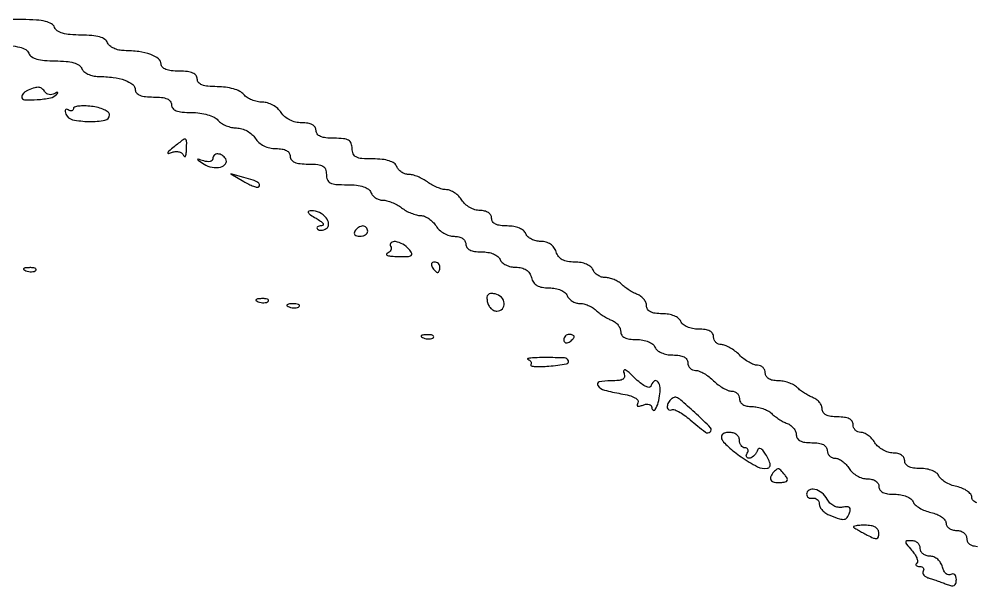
# Model space of a CAD drawing. Extents: x 166 to 1835, y 45 to 1905.
# Drawn here: x 1116.5 to 1301.6, y 1704.2 to 1814.1 of the extents above; entities that cross this region are included whole.
import ezdxf

# ---------------------------------------------------------------- set-up
doc = ezdxf.new("R2010")
doc.units = 0

msp = doc.modelspace()

# ---------------------------------------------------------------- linework, layer by layer
for points in [[(1301.953955, 1720.338784, -0.115365), (1301.256993, 1720.786456, -0.194946), (1301, 1721.420545, 0.173463), (1300.788686, 1722.011323, 0.067242), (1300.14329, 1722.61197, 0.055977), (1299.199559, 1723.131683, 0.043863), (1298.08354, 1723.481652, -0.039397), (1296.926825, 1723.833084, -0.04161), (1295.861594, 1724.356723, -0.045377), (1295.030756, 1724.963452, -0.121328), (1294.614925, 1725.561107, 0.144657), (1294.184268, 1726.123245, 0.06206), (1293.349093, 1726.585797, 0.053029), (1292.25356, 1726.895923, 0.042502), (1291.031385, 1727, -0.032976), (1289.691694, 1727.088453, -0.082094), (1288.755231, 1727.373706, -0.126816), (1288.203606, 1727.849556, -0.152856), (1288, 1728.5, 0.135548), (1287.833952, 1729.101255, 0.111919), (1287.373424, 1729.584031, 0.089638), (1286.651442, 1729.895487, 0.057181), (1285.740547, 1730, -0.076727), (1284.783737, 1730.147695, -0.052999), (1283.777908, 1730.5875, -0.052562), (1282.877141, 1731.234835, -0.071217), (1282.232073, 1732, 0.048682), (1281.643741, 1732.765087, 0.046919), (1280.911816, 1733.4125, 0.050645), (1280.153239, 1733.856181, 0.107418), (1279.491526, 1734, -0.099619), (1278.922315, 1734.114545, -0.098079), (1278.438136, 1734.440625, -0.097807), (1278.113835, 1734.92753, -0.098461), (1278, 1735.5, 0.152103), (1277.797909, 1736.148955, 0.12651), (1277.25, 1736.625, 0.082504), (1276.322075, 1736.911037, 0.033607), (1275, 1737, -0.033318), (1273.663802, 1737.089137, -0.084893), (1272.739753, 1737.377615, -0.13052), (1272.199431, 1737.862674, -0.14594), (1272, 1738.531385, 0.101618), (1271.869611, 1739.166329, 0.067152), (1271.485938, 1739.807582, 0.063665), (1270.919024, 1740.357691, 0.070421), (1270.25, 1740.725431, -0.032327), (1269.483826, 1741.073676, -0.019688), (1268.625893, 1741.577059, -0.019697), (1267.811305, 1742.145628, -0.032699), (1267.178571, 1742.694046, 0.072934), (1266.49735, 1743.194814, 0.038311), (1265.53192, 1743.616376, 0.037108), (1264.455367, 1743.903842, 0.046722), (1263.428571, 1744, -0.049823), (1262.424656, 1744.100285, -0.088774), (1261.654762, 1744.404412, -0.116753), (1261.174333, 1744.885176, -0.139035), (1261, 1745.5, 0.099038), (1260.885486, 1746.072457, 0.097945), (1260.559375, 1746.559375, 0.097945), (1260.072457, 1746.885486, 0.099038), (1259.5, 1747, -0.095343), (1258.785434, 1747.137507, -0.034745), (1257.853125, 1747.5875, -0.032922), (1256.876005, 1748.234636, -0.033666), (1256, 1749, 0.033666), (1255.123995, 1749.765364, 0.032922), (1254.146875, 1750.4125, 0.034745), (1253.214566, 1750.862493, 0.095343), (1252.5, 1751, -0.099038), (1251.927543, 1751.114514, -0.097945), (1251.440625, 1751.440625, -0.097945), (1251.114514, 1751.927543, -0.099038), (1251, 1752.5, 0.149554), (1250.803082, 1753.143627, 0.125312), (1250.267831, 1753.620377, 0.083878), (1249.369109, 1753.909221, 0.035916), (1248.106989, 1754, -0.045886), (1246.931597, 1754.108095, -0.056246), (1245.877318, 1754.429364, -0.065461), (1245.070802, 1754.911606, -0.134491), (1244.638374, 1755.5, 0.136118), (1244.195612, 1756.098439, 0.067387), (1243.373225, 1756.578824, 0.056447), (1242.28116, 1756.894423, 0.042163), (1241.031385, 1757, -0.032687), (1239.677378, 1757.088612, -0.084469), (1238.744876, 1757.376294, -0.130864), (1238.200923, 1757.86116, -0.146668), (1238, 1758.531385, 0.101618), (1237.869611, 1759.166329, 0.067152), (1237.485938, 1759.807582, 0.063665), (1236.919024, 1760.357691, 0.070421), (1236.25, 1760.725431, -0.032327), (1235.483826, 1761.073676, -0.019688), (1234.625893, 1761.577059, -0.019697), (1233.811305, 1762.145628, -0.032699), (1233.178571, 1762.694046, 0.05788), (1232.539336, 1763.194144, 0.03863), (1231.710223, 1763.616376, 0.038726), (1230.829675, 1763.904658, 0.059816), (1230.03556, 1764, -0.075388), (1229.296175, 1764.112118, -0.064626), (1228.579984, 1764.440625, -0.066838), (1227.99439, 1764.926505, -0.09486), (1227.638374, 1765.5, 0.135318), (1227.200584, 1766.093666, 0.066485), (1226.38595, 1766.574932, 0.056382), (1225.312287, 1766.893212, 0.043915), (1224.098772, 1767, -0.04121), (1222.708191, 1767.114806, -0.085834), (1221.684741, 1767.472232, -0.104465), (1220.967953, 1768.095117, -0.085173), (1220.5, 1769, 0.08205), (1220.076961, 1769.830619, 0.085671), (1219.414416, 1770.466767, 0.081877), (1218.54966, 1770.864159, 0.066943), (1217.539601, 1771, -0.059721), (1216.607437, 1771.111739, -0.059713), (1215.728046, 1771.440625, -0.065465), (1215.030424, 1771.926046, -0.116961), (1214.638374, 1772.5, 0.136118), (1214.195612, 1773.098439, 0.067387), (1213.373225, 1773.578824, 0.056447), (1212.28116, 1773.894423, 0.042163), (1211.031385, 1774, -0.032976), (1209.691694, 1774.088453, -0.082094), (1208.755231, 1774.373706, -0.126816), (1208.203606, 1774.849556, -0.152856), (1208, 1775.5, 0.135548), (1207.833952, 1776.101255, 0.111919), (1207.373424, 1776.584031, 0.089638), (1206.651442, 1776.895487, 0.057181), (1205.740547, 1777, -0.076727), (1204.783737, 1777.147695, -0.052999), (1203.777908, 1777.5875, -0.052562), (1202.877141, 1778.234835, -0.071217), (1202.232073, 1779, 0.055489), (1201.625186, 1779.767425, 0.04855), (1200.838379, 1780.421842, 0.051211), (1199.999575, 1780.874045, 0.093735), (1199.241526, 1781.031803, -0.0625), (1198.43559, 1781.147925, -0.029724), (1197.441366, 1781.485547, -0.028899), (1196.429847, 1781.96742, -0.036316), (1195.55887, 1782.531803, 0.036527), (1194.690751, 1783.093816, 0.029612), (1193.68802, 1783.568717, 0.030535), (1192.706448, 1783.896238, 0.065343), (1191.915859, 1784, -0.080318), (1191.222236, 1784.112144, -0.065551), (1190.544822, 1784.440625, -0.066578), (1189.985581, 1784.926556, -0.08925), (1189.638374, 1785.5, 0.148946), (1189.131275, 1786.15053, 0.074685), (1188.190265, 1786.621285, 0.053428), (1186.827071, 1786.909008, 0.02532), (1185.031385, 1787, -0.017133), (1182.859975, 1787.074426, -0.098316), (1181.753923, 1787.374027, -0.184478), (1181.196961, 1787.977409, -0.095428), (1181, 1789, 0.087745), (1180.822713, 1790.002462, 0.177212), (1180.3125, 1790.607143, 0.10769), (1179.32428, 1790.917816, 0.022514), (1177.5, 1791, -0.025511), (1175.895967, 1791.081893, -0.075863), (1174.833333, 1791.357143, -0.129352), (1174.226074, 1791.830552, -0.164293), (1174, 1792.5, 0.146424), (1173.809555, 1793.136376, 0.123453), (1173.290091, 1793.614104, 0.085511), (1172.428051, 1793.906774, 0.039193), (1171.240547, 1794, -0.056559), (1170.025346, 1794.137902, -0.059271), (1168.892198, 1794.544354, -0.062169), (1167.933744, 1795.181908, -0.075491), (1167.232073, 1796, 0.074239), (1166.579042, 1796.76523, 0.052841), (1165.654034, 1797.4125, 0.052793), (1164.612757, 1797.852113, 0.073632), (1163.613971, 1798, -0.055253), (1162.615537, 1798.110671, -0.043184), (1161.575121, 1798.440625, -0.044449), (1160.649179, 1798.925339, -0.076895), (1160, 1799.5, 0.106516), (1159.244026, 1800.093823, 0.042211), (1158.005726, 1800.573027, 0.038163), (1156.494455, 1800.892895, 0.033084), (1154.877555, 1801, -0.02137), (1153.059123, 1801.077756, -0.07103), (1151.896259, 1801.34671, -0.129265), (1151.243916, 1801.818573, -0.173582), (1151, 1802.5, 0.164293), (1150.773926, 1803.169448, 0.129352), (1150.166667, 1803.642857, 0.075863), (1149.104033, 1803.918107, 0.025511), (1147.5, 1804, -0.026696), (1145.965411, 1804.081994, -0.067513), (1144.882514, 1804.348812, -0.110443), (1144.23598, 1804.787718, -0.19087), (1144, 1805.383369, 0.231553), (1143.497324, 1806.410615, 0.07795), (1141.996848, 1807.240174, 0.055374), (1139.716223, 1807.795424, 0.030764), (1136.856989, 1807.986345, -0.052597), (1135.803358, 1808.102995, -0.056117), (1134.821278, 1808.436614, -0.062899), (1134.051946, 1808.924564, -0.129093), (1133.638374, 1809.5, 0.155974), (1133.101807, 1810.169167, 0.075505), (1132.095948, 1810.636275, 0.050637), (1130.59075, 1810.914595, 0.020416), (1128.5, 1811, -0.020416), (1126.40925, 1811.085405, -0.050637), (1124.904052, 1811.363725, -0.075505), (1123.898193, 1811.830833, -0.155974), (1123.361626, 1812.5, 0.16991), (1122.770732, 1813.19726, 0.073842), (1121.629172, 1813.658199, 0.044875), (1119.836602, 1813.922989, 0.014242), (1117.133558, 1814, -0.014233), (1114.15242, 1814.084877, -0.056344)], [(1114.836602, 1808.922989, -0.044875), (1116.629172, 1808.658199, -0.073842), (1117.770732, 1808.19726, -0.16991), (1118.361626, 1807.5, 0.155974), (1118.898193, 1806.830833, 0.075505), (1119.904052, 1806.363725, 0.050637), (1121.40925, 1806.085405, 0.020416), (1123.5, 1806, -0.020416), (1125.59075, 1805.914595, -0.050637), (1127.095948, 1805.636275, -0.075505), (1128.101807, 1805.169167, -0.155974), (1128.638374, 1804.5, 0.129093), (1129.051946, 1803.924564, 0.062899), (1129.821278, 1803.436614, 0.056117), (1130.803358, 1803.102995, 0.052597), (1131.856989, 1802.986345, -0.030764), (1134.716223, 1802.795424, -0.055374), (1136.996848, 1802.240174, -0.07795), (1138.497324, 1801.410615, -0.231553), (1139, 1800.383369, 0.19087), (1139.23598, 1799.787718, 0.110443), (1139.882514, 1799.348812, 0.067513), (1140.965411, 1799.081994, 0.026696), (1142.5, 1799, -0.025511), (1144.104033, 1798.918107, -0.075863), (1145.166667, 1798.642857, -0.129352), (1145.773926, 1798.169448, -0.164293), (1146, 1797.5, 0.173582), (1146.243916, 1796.818573, 0.129265), (1146.896259, 1796.34671, 0.07103), (1148.059123, 1796.077756, 0.02137), (1149.877555, 1796, -0.033084), (1151.494455, 1795.892895, -0.038163), (1153.005726, 1795.573027, -0.042211), (1154.244026, 1795.093823, -0.106516), (1155, 1794.5, 0.076895), (1155.649179, 1793.925339, 0.044449), (1156.575121, 1793.440625, 0.043184), (1157.615537, 1793.110671, 0.055253), (1158.613971, 1793, -0.073632), (1159.612757, 1792.852113, -0.052793), (1160.654034, 1792.4125, -0.052841), (1161.579042, 1791.76523, -0.074239), (1162.232073, 1791, 0.075491), (1162.933744, 1790.181908, 0.062169), (1163.892198, 1789.544354, 0.059271), (1165.025346, 1789.137902, 0.056559), (1166.240547, 1789, -0.039193), (1167.428051, 1788.906774, -0.085511), (1168.290091, 1788.614104, -0.123453), (1168.809555, 1788.136376, -0.146424), (1169, 1787.5, 0.164293), (1169.226074, 1786.830552, 0.129352), (1169.833333, 1786.357143, 0.075863), (1170.895967, 1786.081893, 0.025511), (1172.5, 1786, -0.022514), (1174.32428, 1785.917816, -0.10769), (1175.3125, 1785.607143, -0.177212), (1175.822713, 1785.002462, -0.087745), (1176, 1784, 0.095428), (1176.196961, 1782.977409, 0.184478), (1176.753923, 1782.374027, 0.098316), (1177.859975, 1782.074426, 0.017133), (1180.031385, 1782, -0.02532), (1181.827071, 1781.909008, -0.053428), (1183.190265, 1781.621285, -0.074685), (1184.131275, 1781.15053, -0.148946), (1184.638374, 1780.5, 0.08925), (1184.985581, 1779.926556, 0.066578), (1185.544822, 1779.440625, 0.065551), (1186.222236, 1779.112144, 0.080318), (1186.915859, 1779, -0.065343), (1187.706448, 1778.896238, -0.030535), (1188.68802, 1778.568717, -0.029612), (1189.690751, 1778.093816, -0.036527), (1190.55887, 1777.531803, 0.036316), (1191.429847, 1776.96742, 0.028899), (1192.441366, 1776.485547, 0.029724), (1193.43559, 1776.147925, 0.0625), (1194.241526, 1776.031803, -0.093735), (1194.999575, 1775.874045, -0.051211), (1195.838379, 1775.421842, -0.04855), (1196.625186, 1774.767425, -0.055489), (1197.232073, 1774, 0.071217), (1197.877141, 1773.234835, 0.052562), (1198.777908, 1772.5875, 0.052999), (1199.783737, 1772.147695, 0.076727), (1200.740547, 1772, -0.057181), (1201.651442, 1771.895487, -0.089638), (1202.373424, 1771.584031, -0.111919), (1202.833952, 1771.101255, -0.135548), (1203, 1770.5, 0.152856), (1203.203606, 1769.849556, 0.126816), (1203.755231, 1769.373706, 0.082094), (1204.691694, 1769.088453, 0.032976), (1206.031385, 1769, -0.042163), (1207.28116, 1768.894423, -0.056447), (1208.373225, 1768.578824, -0.067387), (1209.195612, 1768.098439, -0.136118), (1209.638374, 1767.5, 0.12349), (1210.041508, 1766.925828, 0.064447), (1210.775342, 1766.440625, 0.058029), (1211.706833, 1766.111585, 0.055966), (1212.700608, 1766, -0.056491), (1213.815342, 1765.873652, -0.090445), (1214.692743, 1765.496342, -0.099856), (1215.32222, 1764.866642, -0.082786), (1215.710251, 1764, 0.085448), (1216.124371, 1763.088046, 0.112254), (1216.791017, 1762.4664, 0.091072), (1217.774661, 1762.112609, 0.040929), (1219.148016, 1762, -0.045268), (1220.335077, 1761.892308, -0.056295), (1221.395292, 1761.571974, -0.065783), (1222.204289, 1761.090037, -0.134743), (1222.638374, 1760.5, 0.09486), (1222.99439, 1759.926505, 0.066838), (1223.579984, 1759.440625, 0.064626), (1224.296175, 1759.112118, 0.075388), (1225.03556, 1759, -0.059816), (1225.829675, 1758.904658, -0.038726), (1226.710223, 1758.616376, -0.03863), (1227.539336, 1758.194144, -0.05788), (1228.178571, 1757.694046, 0.032699), (1228.811305, 1757.145628, 0.019697), (1229.625893, 1756.577059, 0.019688), (1230.483826, 1756.073676, 0.032327), (1231.25, 1755.725431, -0.070421), (1231.919024, 1755.357691, -0.063665), (1232.485938, 1754.807582, -0.067152), (1232.869611, 1754.166329, -0.101618), (1233, 1753.531385, 0.146668), (1233.200923, 1752.86116, 0.130864), (1233.744876, 1752.376294, 0.084469), (1234.677378, 1752.088612, 0.032687), (1236.031385, 1752, -0.042163), (1237.28116, 1751.894423, -0.056447), (1238.373225, 1751.578824, -0.067387), (1239.195612, 1751.098439, -0.136118), (1239.638374, 1750.5, 0.134491), (1240.070802, 1749.911606, 0.065461), (1240.877318, 1749.429364, 0.056246), (1241.931597, 1749.108095, 0.045886), (1243.106989, 1749, -0.035916), (1244.369109, 1748.909221, -0.083878), (1245.267831, 1748.620377, -0.125312), (1245.803082, 1748.143627, -0.149554), (1246, 1747.5, 0.099038), (1246.114514, 1746.927543, 0.097945), (1246.440625, 1746.440625, 0.097945), (1246.927543, 1746.114514, 0.099038), (1247.5, 1746, -0.095343), (1248.214566, 1745.862493, -0.034745), (1249.146875, 1745.4125, -0.032922), (1250.123995, 1744.765364, -0.033666), (1251, 1744, 0.033666), (1251.876005, 1743.234636, 0.032922), (1252.853125, 1742.5875, 0.034745), (1253.785434, 1742.137507, 0.095343), (1254.5, 1742, -0.099038), (1255.072457, 1741.885486, -0.097945), (1255.559375, 1741.559375, -0.097945), (1255.885486, 1741.072457, -0.099038), (1256, 1740.5, 0.139035), (1256.174333, 1739.885176, 0.116753), (1256.654762, 1739.404412, 0.088774), (1257.424656, 1739.100285, 0.049823), (1258.428571, 1739, -0.046722), (1259.455367, 1738.903842, -0.037108), (1260.53192, 1738.616376, -0.038311), (1261.49735, 1738.194814, -0.072934), (1262.178571, 1737.694046, 0.032699), (1262.811305, 1737.145628, 0.019697), (1263.625893, 1736.577059, 0.019688), (1264.483826, 1736.073676, 0.032327), (1265.25, 1735.725431, -0.070421), (1265.919024, 1735.357691, -0.063665), (1266.485938, 1734.807582, -0.067152), (1266.869611, 1734.166329, -0.101618), (1267, 1733.531385, 0.14594), (1267.199431, 1732.862674, 0.13052), (1267.739753, 1732.377615, 0.084893), (1268.663802, 1732.089137, 0.033318), (1270, 1732, -0.033607), (1271.322075, 1731.911037, -0.082504), (1272.25, 1731.625, -0.12651), (1272.797909, 1731.148955, -0.152103), (1273, 1730.5, 0.098461), (1273.113835, 1729.92753, 0.097807), (1273.438136, 1729.440625, 0.098079), (1273.922315, 1729.114545, 0.099619), (1274.491526, 1729, -0.107418), (1275.153239, 1728.856181, -0.050645), (1275.911816, 1728.4125, -0.046919), (1276.643741, 1727.765087, -0.048682), (1277.232073, 1727, 0.071217), (1277.877141, 1726.234835, 0.052562), (1278.777908, 1725.5875, 0.052999), (1279.783737, 1725.147695, 0.076727), (1280.740547, 1725, -0.057181), (1281.651442, 1724.895487, -0.089638), (1282.373424, 1724.584031, -0.111919), (1282.833952, 1724.101255, -0.135548), (1283, 1723.5, 0.152856), (1283.203606, 1722.849556, 0.126816), (1283.755231, 1722.373706, 0.082094), (1284.691694, 1722.088453, 0.032976), (1286.031385, 1722, -0.042502), (1287.25356, 1721.895923, -0.053029), (1288.349093, 1721.585797, -0.06206), (1289.184268, 1721.123245, -0.144657), (1289.614925, 1720.561107, 0.121328), (1290.030756, 1719.963452, 0.045377), (1290.861594, 1719.356723, 0.04161), (1291.926825, 1718.833084, 0.039397), (1293.08354, 1718.481652, -0.043863), (1294.199559, 1718.131683, -0.055977), (1295.14329, 1717.61197, -0.067242), (1295.788686, 1717.011323, -0.173463), (1296, 1716.420545, 0.139529), (1296.154169, 1715.878837, 0.1), (1296.5875, 1715.417285, 0.085408), (1297.235596, 1715.106467, 0.069306), (1298, 1715, -0.072314), (1298.769411, 1714.888136, -0.08892), (1299.416667, 1714.5625, -0.10214), (1299.846791, 1714.075754, -0.130775), (1300, 1713.5, 0.099038), (1300.114514, 1712.927543, 0.097945), (1300.440625, 1712.440625, 0.097945), (1300.927543, 1712.114514, 0.099038), (1301.5, 1712, -0.099038), (1302.072457, 1711.885486, -0.097945)]]:
    msp.add_lwpolyline(points, format="xyb")
for points in [[(1118.25, 1800.337719, 0.051095), (1117.771888, 1800.085379, 0.054833), (1117.367188, 1799.74638, 0.061519), (1117.091001, 1799.376263, 0.130278), (1117, 1799.032935, 0.401854), (1117.55588, 1798.452981, 0.028344), (1120.018267, 1798.488171, 0.030985), (1122.558092, 1798.82775, 0.161539), (1123.770549, 1799.514207, 0.039901), (1123.977039, 1799.782724, 0.503762), (1123.938834, 1799.884996, 0.184434), (1123.745222, 1799.86854, 0.017691), (1123.319098, 1799.644013, -0.08588), (1122.820558, 1799.462609, -0.091062), (1122.300578, 1799.46468, -0.096704), (1121.84016, 1799.647731, -0.111964), (1121.510081, 1799.983688, 0.078464), (1120.97275, 1800.608604, 0.15007), (1120.370423, 1800.867598, 0.099737), (1119.552207, 1800.793228, 0.023521)], [(1127, 1796.740182, -0.143228), (1126.919328, 1796.464339, -0.191453), (1126.709615, 1796.313535, -0.136115), (1126.390023, 1796.321676, -0.064474), (1126.011454, 1796.492921, 0.103868), (1125.677499, 1796.613532, 0.310672), (1125.471305, 1796.510641, 0.175618), (1125.421202, 1796.195805, 0.044162), (1125.566116, 1795.688301, 0.25549), (1126.842226, 1794.604452, 0.046209), (1130.045295, 1794.245888, 0.04854), (1133.127154, 1794.486375, 0.363872), (1134, 1795.526958, 0.225897), (1133.756941, 1796.037493, 0.059721), (1132.971875, 1796.532786, 0.048438), (1131.840328, 1796.941639, 0.033439), (1130.5, 1797.189793, 0.022868), (1129.158306, 1797.284525, 0.038149), (1128.028125, 1797.22627, 0.046177), (1127.222704, 1797.046121, 0.325424)], [(1146.5, 1789.333664, 0.006486), (1145.503414, 1788.513583, 0.143805), (1145.29874, 1788.203645, 0.58419), (1145.415286, 1788.080887, 0.021125), (1146.185392, 1788.30929, -0.069958), (1146.865942, 1788.440794, -0.082041), (1147.518363, 1788.367068, -0.094133), (1148.042066, 1788.105018, -0.133985), (1148.356445, 1787.693823, 0.153985), (1148.545423, 1787.465752, 0.438549), (1148.722633, 1787.511623, 0.093922), (1148.860496, 1787.95163, 0.020319), (1148.921053, 1788.75, 0.01007), (1148.947198, 1790.500614, 0.345048), (1148.706192, 1790.804992, 0.226486), (1148.254327, 1790.709204, 0.005306)], [(1154, 1787.031385, -0.208625), (1153.858666, 1786.7074, -0.128227), (1153.485938, 1786.507136, -0.085675), (1152.920261, 1786.469156, -0.04943), (1152.25, 1786.60689, 0.002989), (1151.155292, 1786.940101, 0.532979), (1151.076614, 1786.875183, 0.227722), (1151.163583, 1786.732128, 0.001828), (1152.310739, 1785.991824, 0.097873), (1153.87909, 1785.375727, 0.103751), (1155.529925, 1785.421261, 0.18256), (1156.476159, 1786.062354, 0.300524), (1156.504365, 1786.992937, 0.108599), (1155.813942, 1787.705065, 0.143261), (1154.954517, 1787.970857, 0.20081), (1154.280467, 1787.700854, 0.201006)], [(1159.998493, 1782.623542, 0.018533), (1160.986166, 1782.094521, 0.027917), (1161.885893, 1781.715334, 0.026713), (1162.61636, 1781.497652, 0.261104), (1162.91516, 1781.581827, 0.261852), (1163.040591, 1782.029473, 0.194867), (1162.734791, 1782.454288, 0.063189), (1161.795867, 1782.891459, 0.012305), (1160, 1783.417488), (1157.5, 1784.08343)], [(1174, 1775.5, -0.023281), (1174.872199, 1774.946019, -0.080548), (1175.349479, 1774.480268, -0.310072), (1175.359731, 1774.191859, -0.250016), (1175.083333, 1774.035435, 0.042087), (1174.580086, 1773.980296, 0.117578), (1174.259102, 1773.834119, 0.244363), (1174.165114, 1773.629208, 0.186134), (1174.266802, 1773.399864, 0.134833), (1174.579529, 1773.221908, 0.075432), (1175.018205, 1773.17846, 0.066121), (1175.51092, 1773.27011, 0.059475), (1175.982027, 1773.488892, 0.282544), (1176.437488, 1774.393377, 0.151988), (1175.950311, 1775.592487, 0.105515), (1174.659773, 1776.621169, 0.121717), (1173.127555, 1776.964565, 0.092428), (1172.585103, 1776.851155, 0.457901), (1172.49874, 1776.591899, 0.114635), (1172.906368, 1776.16774, 0.014422)], [(1181.5, 1773, 0.139169), (1181.392057, 1772.620352, 0.191142), (1181.521475, 1772.29375, 0.138808), (1181.889346, 1772.073267, 0.066118), (1182.440983, 1772, 0.062283), (1183.037096, 1772.074545, 0.080552), (1183.542039, 1772.29375, 0.097988), (1183.879982, 1772.618621, 0.153634), (1184, 1773, 0.092995), (1183.928382, 1773.381732, 0.096318), (1183.723586, 1773.70625, 0.099231), (1183.418051, 1773.923444, 0.105429), (1183.059017, 1774, 0.089642), (1182.653442, 1773.926698, 0.053229), (1182.2129, 1773.70625, 0.051032), (1181.806203, 1773.382515, 0.06081)], [(1188.447214, 1770.08541, -0.131107), (1188.564193, 1769.697442, -0.121773), (1188.477402, 1769.290708, -0.105417), (1188.193455, 1768.926836, -0.07888), (1187.756231, 1768.664358, 0.394367), (1187.665281, 1768.469292, 0.251596), (1187.859673, 1768.283477, 0.047226), (1188.653517, 1768.142709, 0.014429), (1189.872445, 1768.078947, 0.010827), (1191.760958, 1768.075638, 0.143211), (1192.419091, 1768.282391, 0.380778), (1192.527628, 1768.700011, 0.054889), (1192, 1769.5, 0.093789), (1190.839026, 1770.460227, 0.085382), (1189.368957, 1770.969779, 0.220008), (1188.551526, 1770.743718, 0.371117)], [(1117.8125, 1765.316886, 0.051402), (1118.359369, 1765.160852, 0.05415), (1118.916927, 1765.123424, 0.060344), (1119.402231, 1765.202593, 0.126455), (1119.729167, 1765.395833, 0.296942), (1119.77538, 1765.614691, 0.208169), (1119.592839, 1765.799335, 0.077125), (1119.112848, 1765.910055, 0.028489), (1118.416667, 1765.921053, 0.018894), (1117.670344, 1765.862007, 0.168741), (1117.37858, 1765.720685, 0.470617), (1117.395823, 1765.538436, 0.054073)], [(1196.5, 1766, 0.029505), (1196.768994, 1765.617226, 0.035638), (1197.066025, 1765.29375, 0.038439), (1197.34829, 1765.065539, 0.151918), (1197.559017, 1765, 0.210953), (1197.727648, 1765.07446, 0.081139), (1197.870461, 1765.29375, 0.061769), (1197.967655, 1765.617151, 0.042167), (1198, 1766, 0.105053), (1197.918938, 1766.381556, 0.099167), (1197.688914, 1766.70625, 0.09642), (1197.345238, 1766.923877, 0.093332), (1196.940983, 1767, 0.108972), (1196.586039, 1766.921712, 0.182303), (1196.3746, 1766.70625, 0.161196), (1196.343488, 1766.3821, 0.082592)], [(1207.172882, 1759.340813, 0.073891), (1207.419956, 1758.637353, 0.07517), (1207.859855, 1758.040739, 0.081554), (1208.419217, 1757.639163, 0.115485), (1209.013695, 1757.5, 0.200576), (1210.092025, 1757.950707, 0.224971), (1210.46091, 1759.005515, 0.174236), (1209.890898, 1760.182049, 0.147142), (1208.659187, 1760.827118, 0.055061), (1207.812957, 1760.895168, 0.191187), (1207.318374, 1760.681626, 0.191187), (1207.104832, 1760.187043, 0.055061)], [(1162.8125, 1759.316886, 0.051402), (1163.359369, 1759.160852, 0.05415), (1163.916927, 1759.123424, 0.060344), (1164.402231, 1759.202593, 0.126455), (1164.729167, 1759.395833, 0.296942), (1164.77538, 1759.614691, 0.208169), (1164.592839, 1759.799335, 0.077125), (1164.112848, 1759.910055, 0.028489), (1163.416667, 1759.921053, 0.018894), (1162.670344, 1759.862007, 0.168741), (1162.37858, 1759.720685, 0.470617), (1162.395823, 1759.538436, 0.054073)], [(1168.8125, 1758.316886, 0.051402), (1169.359369, 1758.160852, 0.05415), (1169.916927, 1758.123424, 0.060344), (1170.402231, 1758.202593, 0.126455), (1170.729167, 1758.395833, 0.296942), (1170.77538, 1758.614691, 0.208169), (1170.592839, 1758.799335, 0.077125), (1170.112848, 1758.910055, 0.028489), (1169.416667, 1758.921053, 0.018894), (1168.670344, 1758.862007, 0.168741), (1168.37858, 1758.720685, 0.470617), (1168.395823, 1758.538436, 0.054073)], [(1194.8125, 1752.316886, 0.051402), (1195.359369, 1752.160852, 0.05415), (1195.916927, 1752.123424, 0.060344), (1196.402231, 1752.202593, 0.126455), (1196.729167, 1752.395833, 0.296942), (1196.77538, 1752.614691, 0.208169), (1196.592839, 1752.799335, 0.077125), (1196.112848, 1752.910055, 0.028489), (1195.416667, 1752.921053, 0.018894), (1194.670344, 1752.862007, 0.168741), (1194.37858, 1752.720685, 0.470617), (1194.395823, 1752.538436, 0.054073)], [(1222, 1751.940983, 0.108972), (1222.078288, 1751.586039, 0.182303), (1222.29375, 1751.3746, 0.161196), (1222.6179, 1751.343488, 0.082592), (1223, 1751.5, 0.029505), (1223.382774, 1751.768994, 0.035638), (1223.70625, 1752.066025, 0.038439), (1223.934461, 1752.34829, 0.151918), (1224, 1752.559017, 0.210953), (1223.92554, 1752.727648, 0.081139), (1223.70625, 1752.870461, 0.061769), (1223.382849, 1752.967655, 0.042167), (1223, 1753, 0.105053), (1222.618444, 1752.918938, 0.099167), (1222.29375, 1752.688914, 0.09642), (1222.076123, 1752.345238, 0.093332)], [(1215.006231, 1748.16459, -0.074513), (1215.359071, 1747.985136, -0.108116), (1215.592885, 1747.727077, -0.130625), (1215.671528, 1747.432604, -0.139589), (1215.590348, 1747.146186, 0.502708), (1215.685257, 1746.907213, 0.043215), (1216.442521, 1746.773519, 0.030537), (1217.610703, 1746.741601, 0.015336), (1219.084117, 1746.836631, 0.013256), (1222.510917, 1747.255353, 0.470906), (1222.875298, 1747.859809, 0.30558), (1222.129486, 1748.415037, 0.011703), (1218.5, 1748.5, 0.006941), (1216.838102, 1748.476928, 0.016988), (1215.617455, 1748.401473, 0.041815), (1215.009964, 1748.291373, 0.743367)], [(1233.573005, 1745.670347, -0.090501), (1233.72954, 1744.838023, -0.253148), (1233.458932, 1744.331283, -0.127096), (1232.683941, 1744.064452, -0.019691), (1231.047972, 1744, 0.052517), (1228.819442, 1743.765281, 0.554738), (1228.564553, 1743.062591, 0.161325), (1229.884913, 1742.1863, 0.024672), (1233.00949, 1741.498397, -0.021756), (1234.649966, 1741.147242, -0.05782), (1235.765462, 1740.71472, -0.113452), (1236.320409, 1740.236431, -0.305804), (1236.340205, 1739.741445, 0.083389), (1236.172579, 1739.330361, 0.357449), (1236.282985, 1739.110732, 0.169249), (1236.651762, 1739.080022, 0.028551), (1237.335955, 1739.298676, -0.055713), (1237.989767, 1739.469176, -0.108895), (1238.524177, 1739.430013, -0.158509), (1238.867979, 1739.192534, -0.164435), (1239, 1738.801949, 0.260155), (1239.272922, 1738.312912, 0.419518), (1239.696916, 1738.417431, 0.067102), (1240.271619, 1739.774224, 0.040132), (1240.596847, 1741.4984, 0.061677), (1240.570657, 1743.040572, 0.192772), (1240.063758, 1743.923735, 0.384683), (1239.391474, 1743.879574, 0.11272), (1238.804924, 1742.914773, -0.372066), (1238.458413, 1742.708636, -0.079205), (1237.739994, 1742.957781, -0.048468), (1236.770728, 1743.605018, -0.02495), (1235.687607, 1744.58512, 0.014778), (1234.614691, 1745.596419, 0.063117), (1233.88993, 1746.092492, 0.3797), (1233.613012, 1746.021308, 0.244669)], [(1242.666667, 1740.333333, 0.093323), (1242.157098, 1739.587366, 0.122557), (1242.018646, 1738.777341, 0.266017), (1242.301447, 1738.359146, 0.257947), (1242.812375, 1738.384041, -0.23019), (1243.297545, 1738.433248, -0.034187), (1244.221294, 1738.020984, -0.032701), (1245.319663, 1737.342276, -0.022749), (1246.467914, 1736.443058, 0.013213), (1249.405876, 1734.050535, 0.356704), (1250.342122, 1734.077006, 0.431824), (1250.376807, 1734.902601, 0.013653), (1247.694349, 1737.504778, 0.002592), (1244.884718, 1740.058501, 0.055074), (1243.970781, 1740.714423, 0.218327), (1243.347139, 1740.766024, 0.109951)], [(1252.547044, 1732.75, 0.094593), (1252.935287, 1732.128314, 0.019263), (1253.857327, 1731.20625, 0.019662), (1255.030142, 1730.203126, 0.017326), (1256.327539, 1729.25, 0.028159), (1259.485439, 1727.345668, 0.163593), (1261.377977, 1727.0363, 0.457081), (1261.932428, 1727.938479, 0.077444), (1260.908556, 1730, 0.02856), (1260.36189, 1730.686265, 0.172412), (1259.968314, 1730.901057, 0.274217), (1259.64021, 1730.771084, 0.068328), (1259.340536, 1730.25, -0.061783), (1259.073887, 1729.772031, -0.059602), (1258.695717, 1729.367188, -0.064536), (1258.268458, 1729.092426, -0.111104), (1257.85765, 1729, -0.121914), (1257.535826, 1729.079653, -0.187673), (1257.350121, 1729.29375, -0.151112), (1257.336022, 1729.617505, -0.074422), (1257.5, 1730, 0.082592), (1257.656512, 1730.3821, 0.161196), (1257.6254, 1730.70625, 0.182303), (1257.413961, 1730.921712, 0.108972), (1257.059017, 1731, -0.140337), (1256.655173, 1731.115626, -0.099915), (1256.311086, 1731.440625, -0.085131), (1256.079345, 1731.926682, -0.06887), (1256, 1732.5, 0.130258), (1255.848362, 1733.072192, 0.100732), (1255.421897, 1733.559511, 0.088591), (1254.783784, 1733.887182, 0.074555), (1254.031385, 1734, 0.055949), (1253.270303, 1733.914569, 0.119652), (1252.744166, 1733.652758, 0.169565), (1252.504443, 1733.248228, 0.143124)], [(1262.666667, 1726.333333, 0.087074), (1262.064438, 1725.474766, 0.253823), (1262.105851, 1724.775691, 0.21068), (1262.749069, 1724.336406, 0.064863), (1263.94902, 1724.271113, 0.032457), (1264.868107, 1724.400705, 0.20736), (1265.244076, 1724.665663, 0.26586), (1265.255546, 1725.071146, 0.050369), (1264.826575, 1725.708964, 0.009832), (1263.993244, 1726.673817, 0.140245), (1263.611813, 1726.912994, 0.237656), (1263.25236, 1726.845632, 0.033385)], [(1269, 1722, 0.128497), (1269.094393, 1721.63877, 0.126343), (1269.353835, 1721.367188, 0.11013), (1269.744473, 1721.230091, 0.080873), (1270.204545, 1721.25, -0.117416), (1270.667109, 1721.236526, -0.120715), (1271.068608, 1721.015542, -0.111153), (1271.345543, 1720.615899, -0.088256), (1271.454545, 1720.100781, 0.119192), (1271.618474, 1719.507863, 0.061735), (1272.074148, 1718.883312, 0.056056), (1272.731736, 1718.323597, 0.055332), (1273.5, 1717.921066, 0.013079), (1275.387201, 1717.240908, 0.113499), (1276.270184, 1717.157905, 0.209538), (1276.841807, 1717.504765, 0.061549), (1277.335331, 1718.431474, 0.079125), (1277.467463, 1719.056032, 0.247453), (1277.292362, 1719.43325, 0.172806), (1276.811093, 1719.586784, 0.039228), (1275.946358, 1719.489669, -0.086619), (1275.08522, 1719.474644, -0.082559), (1274.254191, 1719.750136, -0.078959), (1273.527144, 1720.29422, -0.069955), (1272.968855, 1721.058195, 0.101766), (1271.958968, 1722.271313, 0.110634), (1270.580442, 1722.942941, 0.182364), (1269.481855, 1722.801801, 0.277366)], [(1278.083333, 1715.635455, 0.044274), (1278.36019, 1715.433472, 0.004861), (1279.038542, 1715.03412, 0.005909), (1279.857932, 1714.575208, 0.004744), (1280.75, 1714.100271, 0.017292), (1281.971807, 1713.517344, 0.14378), (1282.574229, 1713.441659, 0.290241), (1282.89593, 1713.727006, 0.070179), (1283, 1714.464816, 0.137726), (1282.81674, 1715.117501, 0.125904), (1282.315741, 1715.606077, 0.089394), (1281.482718, 1715.90454, 0.041455), (1280.333333, 1716, 0.012854), (1279.338239, 1715.974414, 0.02731), (1278.572396, 1715.892915, 0.044162), (1278.110383, 1715.77549, 0.574442)], [(1289.347194, 1711.168848, -0.036341), (1289.932883, 1710.41872, -0.053499), (1290.321096, 1709.679123, -0.068493), (1290.47323, 1709.056639, -0.225806), (1290.335515, 1708.668848, 0.119531), (1290.180656, 1708.414824, 0.256352), (1290.223185, 1708.196474, 0.165648), (1290.468258, 1708.046819, 0.055032), (1290.89235, 1708, -0.076698), (1291.32023, 1707.933977, -0.154116), (1291.597082, 1707.739646, -0.186318), (1291.681534, 1707.450898, -0.117968), (1291.570264, 1707.11369, 0.189268), (1291.501869, 1706.736678, 0.129472), (1291.694161, 1706.340789, 0.090895), (1292.135857, 1705.983729, 0.054656), (1292.761247, 1705.727144, -0.009), (1293.55338, 1705.483729, -0.005112), (1294.503304, 1705.162222, -0.005102), (1295.453914, 1704.818686, -0.008388), (1296.25, 1704.506465, 0.048105), (1297.067469, 1704.258599, 0.175171), (1297.595505, 1704.337626, 0.204373), (1297.901162, 1704.721678, 0.067358), (1298, 1705.452028, 0.064723), (1297.922672, 1706.046896, 0.139964), (1297.688824, 1706.43999, 0.193706), (1297.340688, 1706.576362, 0.136909), (1296.932692, 1706.458401, -0.189716), (1296.482644, 1706.377158, -0.133697), (1296.017417, 1706.608928, -0.092644), (1295.604735, 1707.142843, -0.054424), (1295.316061, 1707.899384, 0.075074), (1294.963228, 1708.720951, 0.075897), (1294.384578, 1709.398245, 0.079905), (1293.660064, 1709.845249, 0.098652), (1292.883369, 1710, -0.078143), (1292.163903, 1710.113134, -0.090403), (1291.55324, 1710.440625, -0.100781), (1291.144994, 1710.927933, -0.124756), (1291, 1711.5, 0.109544), (1290.873103, 1712.072255, 0.099842), (1290.513847, 1712.559375, 0.095161), (1289.976875, 1712.886061, 0.08944), (1289.345012, 1713, 0.025925), (1288.39594, 1712.950758, 0.384505), (1288.190951, 1712.723059, 0.177584), (1288.340404, 1712.317031, 0.007842)]]:
    msp.add_lwpolyline(points, format="xyb", close=True)

doc.saveas('drawing.dxf')
